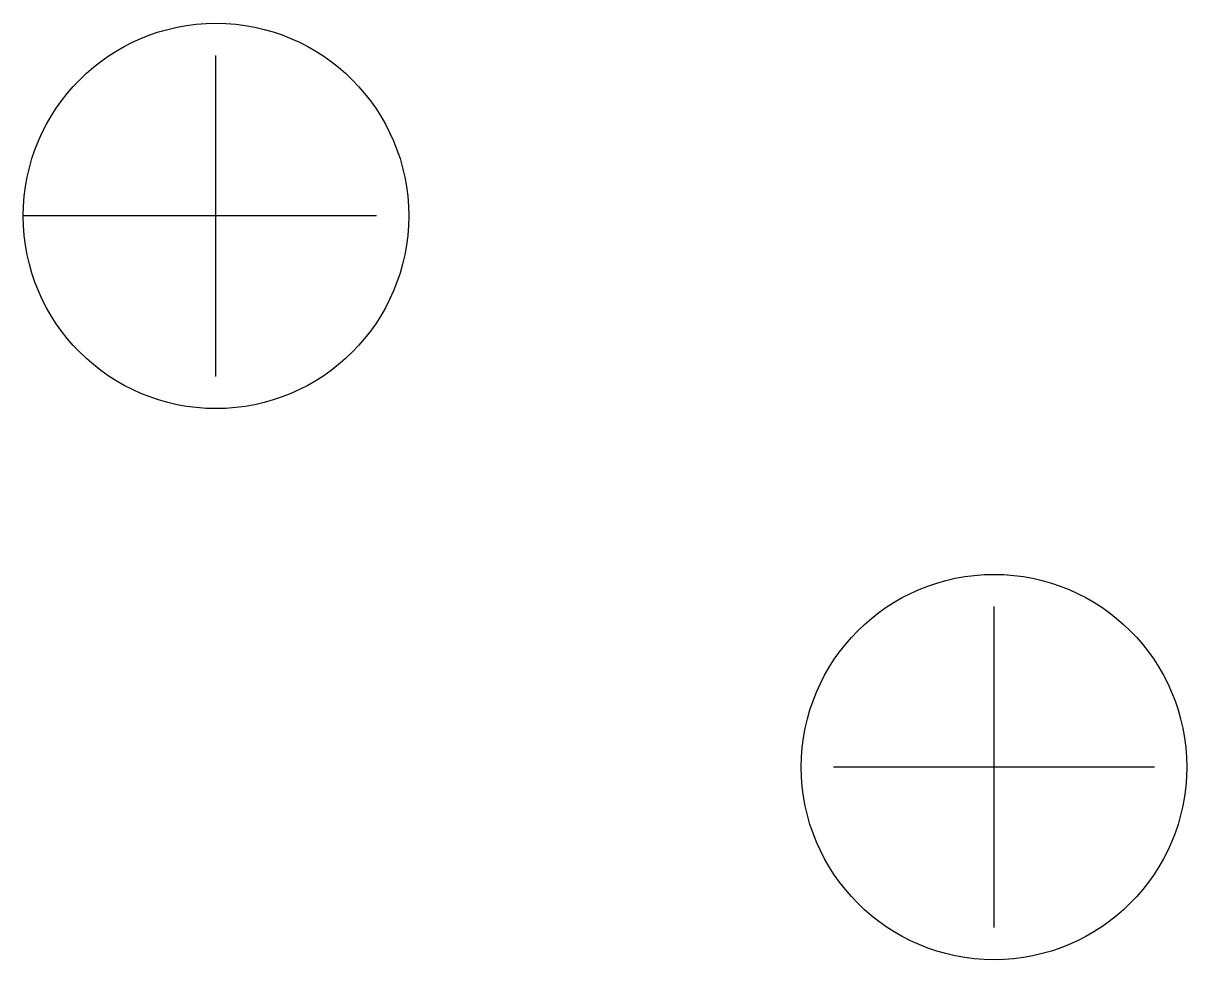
# Model space of a CAD drawing. Header units: millimetres. Extents: x 791 to 1269, y 342 to 991.
# Drawn here: x 897.02 to 915.14, y 976.2 to 990.78 of the extents above.
import ezdxf

# ---------------------------------------------------------------- set-up
doc = ezdxf.new("R2010")
doc.units = ezdxf.units.MM

msp = doc.modelspace()

# ---------------------------------------------------------------- linework, layer by layer
for p, q in [((900.024883, 985.284611), (900.024883, 990.284611)), ((902.524883, 987.784611), (897.024883, 987.784611)), ((912.137998, 976.704782), (912.137998, 981.704782)), ((914.637998, 979.204782), (909.637998, 979.204782))]:
    msp.add_line(p, q)
for centre in [(900.024883, 987.784611), (912.137998, 979.204782)]:
    msp.add_circle(centre, 3)

doc.saveas('drawing.dxf')
